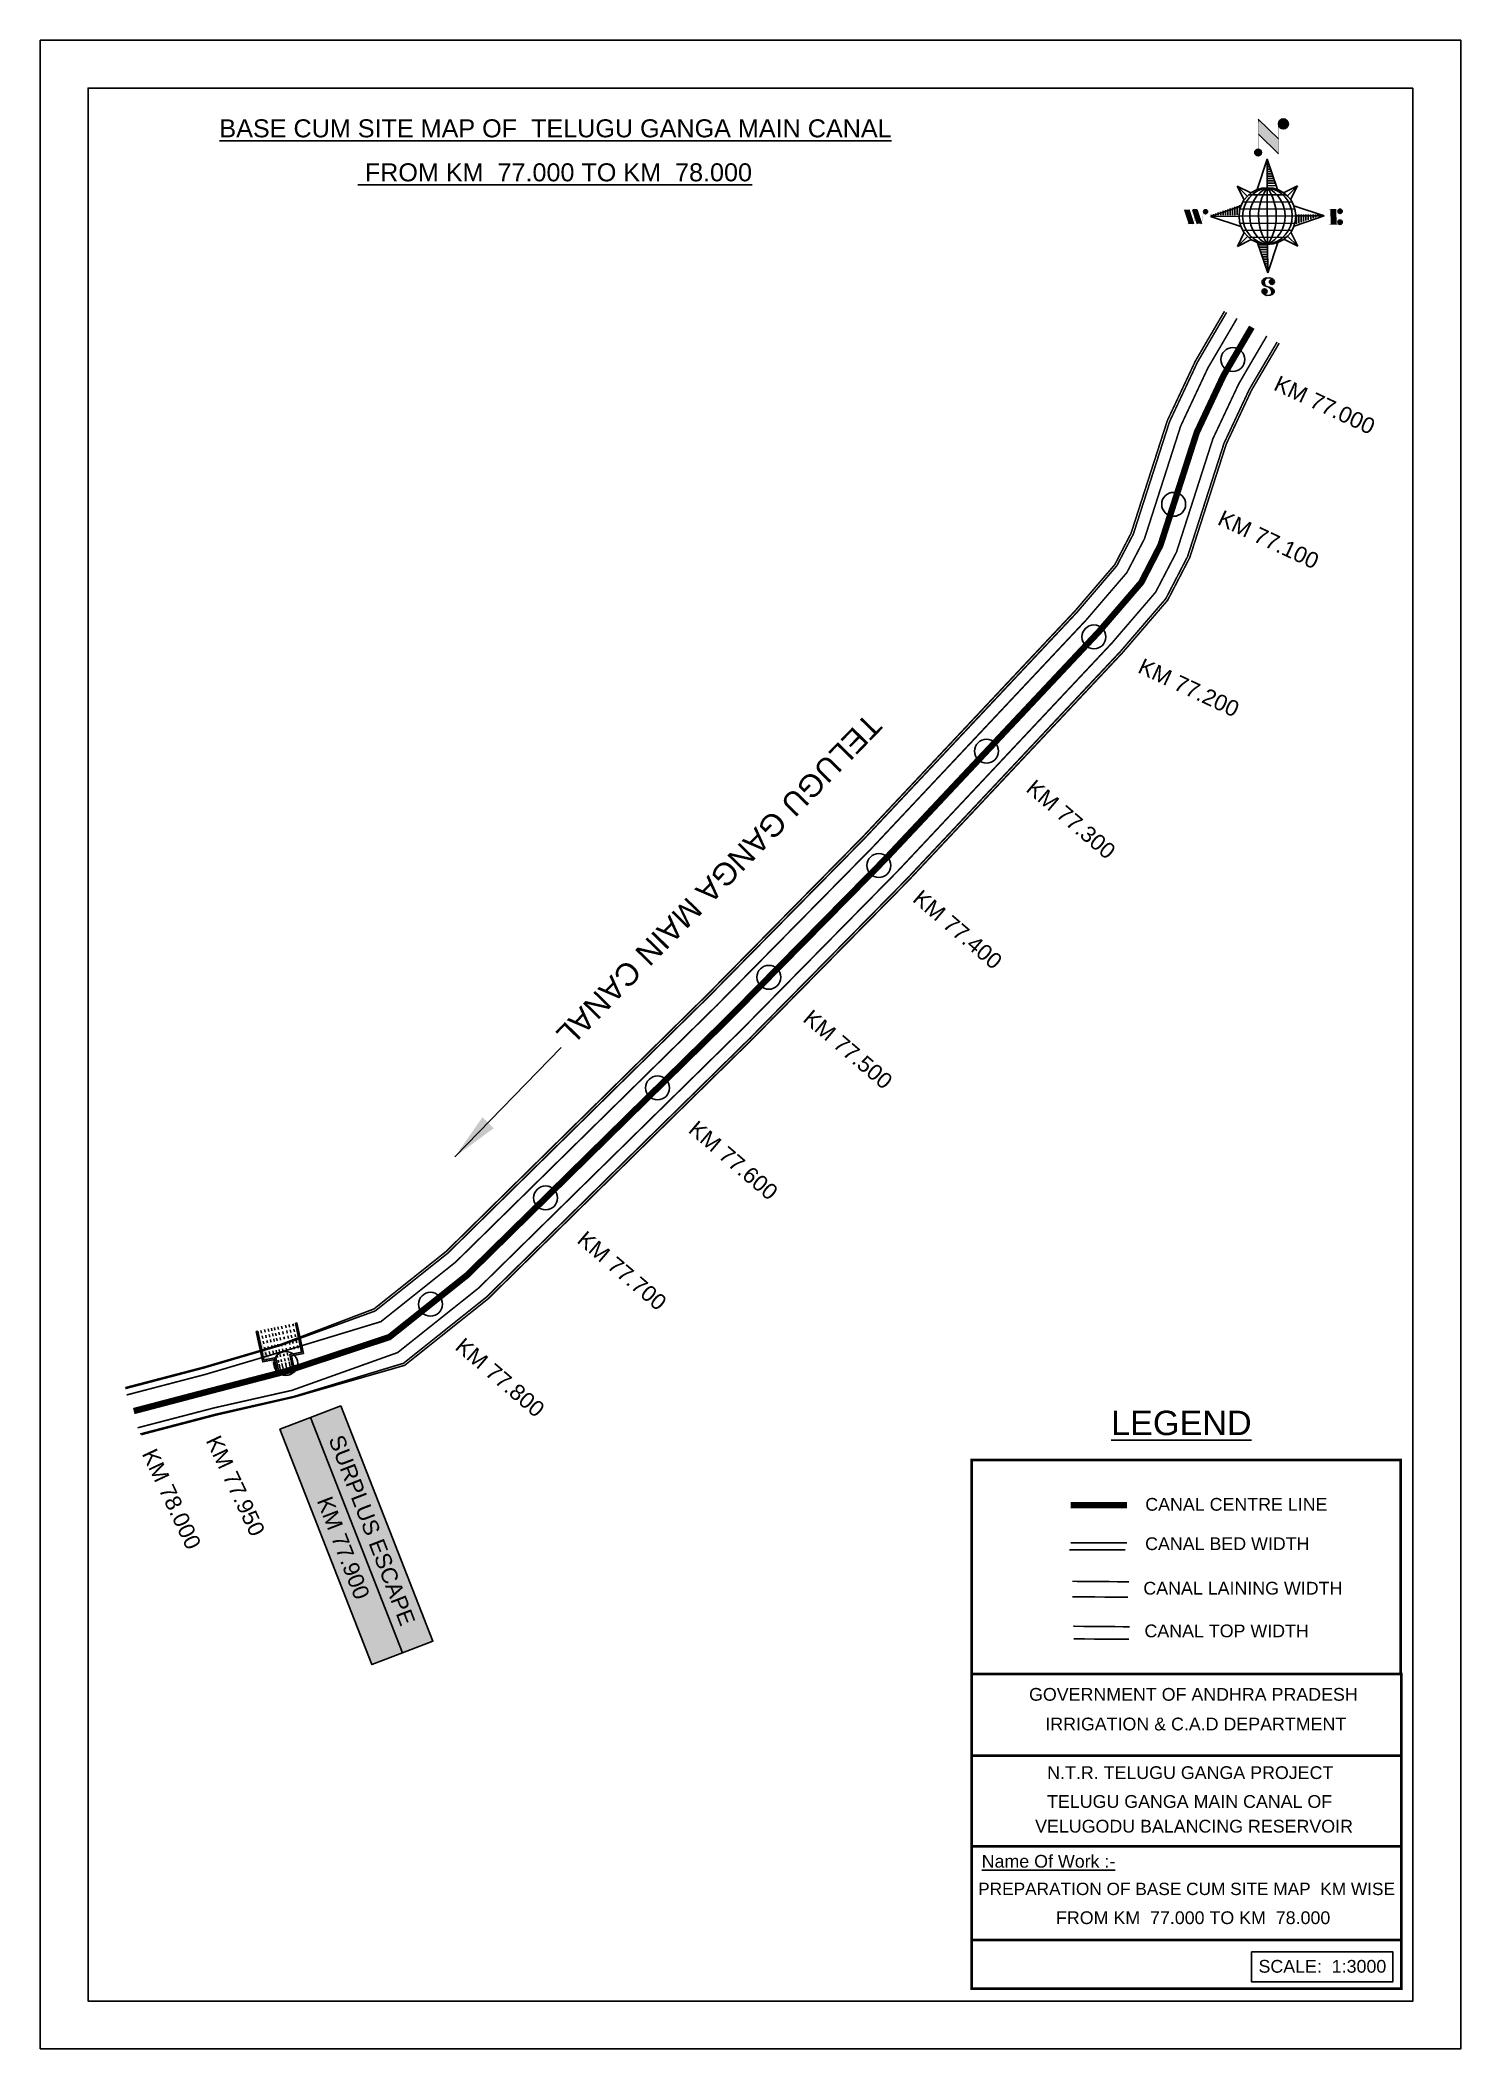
# Model space of a CAD drawing. Header units: inches. Extents: x 271678 to 272569, y 1668145 to 1669405.
import ezdxf

# ---------------------------------------------------------------- set-up
doc = ezdxf.new("R2010")
doc.units = ezdxf.units.IN
doc.header["$MEASUREMENT"] = 0
doc.header["$PDMODE"] = 32
doc.header["$PDSIZE"] = 15
for name, color, linetype in [('AQUADUCT', 1, 'Continuous'), ('bed with', 5, 'Continuous'), ('bord', 1, 'Continuous'), ('canal', 1, 'Continuous'), ('chainage', 7, 'Continuous'), ('FRAME 025', 7, 'Continuous'), ('lining', 4, 'Continuous'), ('Stu coo', 3, 'Continuous'), ('TEXT', 7, 'Continuous'), ('top of bund', 1, 'Continuous'), ('V', 6, 'Continuous'), ('ZSTU', 7, 'Continuous')]:
    doc.layers.add(name, color=color, linetype=linetype)
doc.styles.get("Standard").update_dxf_attribs({"font": 'arial.ttf'})
doc.dimstyles.get("Standard").update_dxf_attribs({"dimtxt": 0.18, "dimasz": 0.18, "dimexe": 0.18, "dimexo": 0.0625, "dimgap": 0.09, "dimtad": 0, "dimtih": 1, "dimtoh": 1, "dimdec": 4, "dimzin": 0, "dimdsep": 46, "dimtxsty": 'Standard', "dimcen": 0.09, "dimadec": 0, "dimazin": 0, "dimtfac": 1, "dimtdec": 4, "dimtofl": 0, "dimtmove": 0, "dimatfit": 3, "dimfxl": 1, "dimtolj": 1, "dimtzin": 0, "dimarcsym": 0})
pattern_1 = [(267.297113149, (-8720374.938, 50637915.138), (10.5367255337, -0.497431438), [])]
pattern_2 = [(357.297113149, (-8720374.938, 50637915.138), (0.497431438, 10.5367255337), [])]

# ---------------------------------------------------------------- blocks, each defined once
blk = doc.blocks.new('RGRGFG')
at = {"layer": 'V'}
h = blk.add_hatch(color=4, dxfattribs=at)
h.paths.add_polyline_path([(245045.3, 1724876.5), (245045.3, 1724857.9), (245052.9, 1724857.9), (245052.9, 1724847.7), (245061.8, 1724847.7), (245061.8, 1724857.9), (245069.4, 1724857.9), (245069.4, 1724876.5), (245070.4, 1724876.5), (245070.4, 1724856.9), (245062.8, 1724856.9), (245062.8, 1724846.7), (245051.9, 1724846.7), (245051.9, 1724856.9), (245044.3, 1724856.9), (245044.3, 1724876.5)])
h.paths.add_polyline_path([(245070.4, 1724876.5), (245070.4, 1724856.9)], flags=17)
h.paths.add_polyline_path([(245062.8, 1724856.9), (245062.8, 1724846.7)], flags=17)
h.paths.add_polyline_path([(245062.8, 1724856.9), (245070.4, 1724856.9)], flags=17)
edge = h.paths.add_edge_path(flags=17)
edge.add_line((245051.9, 1724846.7), (245062.8, 1724846.7))
edge.add_line((245051.9, 1724846.7), (245062.8, 1724846.7))
edge = h.paths.add_edge_path(flags=17)
edge.add_line((245044.3, 1724876.5), (245044.3, 1724856.9))
edge.add_line((245044.3, 1724856.9), (245051.9, 1724856.9))
edge.add_line((245051.9, 1724856.9), (245051.9, 1724846.7))
at = {"layer": 'V', "color": 4}
for points in [[(245044.3, 1724876.5), (245044.3, 1724856.9), (245051.9, 1724856.9), (245051.9, 1724846.7)], [(245044.3, 1724876.5), (245044.3, 1724856.9), (245051.9, 1724856.9), (245051.9, 1724846.7), (245062.8, 1724846.7), (245062.8, 1724856.9), (245070.4, 1724856.9), (245070.4, 1724876.5)], [(245044.3, 1724876.5), (245045.3, 1724876.5)], [(245045.3, 1724876.5), (245045.3, 1724857.9), (245052.9, 1724857.9), (245052.9, 1724847.7), (245061.8, 1724847.7), (245061.8, 1724857.9), (245069.4, 1724857.9), (245069.4, 1724876.5)], [(245047.3, 1724874.8), (245047.3, 1724876.5)], [(245047.3, 1724871.3), (245047.3, 1724873)], [(245047.3, 1724868), (245047.3, 1724869.6)], [(245047.3, 1724864.2), (245047.3, 1724865.8)], [(245049.6, 1724874.8), (245049.6, 1724876.5)], [(245049.6, 1724871.3), (245049.6, 1724873)], [(245049.6, 1724868), (245049.6, 1724869.6)], [(245049.6, 1724864.2), (245049.6, 1724865.8)], [(245051.9, 1724846.7), (245062.8, 1724846.7), (245062.8, 1724856.9), (245070.4, 1724856.9), (245070.4, 1724876.5)], [(245051.9, 1724874.8), (245051.9, 1724876.5)], [(245051.9, 1724871.3), (245051.9, 1724873)], [(245051.9, 1724868), (245051.9, 1724869.6)], [(245051.9, 1724864.2), (245051.9, 1724865.8)], [(245054, 1724874.8), (245054, 1724876.5)], [(245054, 1724871.3), (245054, 1724873)], [(245054, 1724868), (245054, 1724869.6)], [(245054, 1724864.2), (245054, 1724865.8)], [(245055.9, 1724874.8), (245055.9, 1724876.5)], [(245055.9, 1724871.3), (245055.9, 1724873)], [(245055.9, 1724868), (245055.9, 1724869.6)], [(245055.9, 1724864.2), (245055.9, 1724865.8)], [(245058.1, 1724874.8), (245058.1, 1724876.5)], [(245058.1, 1724871.3), (245058.1, 1724873)], [(245058.1, 1724868), (245058.1, 1724869.6)], [(245058.1, 1724864.2), (245058.1, 1724865.8)], [(245060.5, 1724874.8), (245060.5, 1724876.5)], [(245060.5, 1724871.3), (245060.5, 1724873)], [(245060.5, 1724868), (245060.5, 1724869.6)], [(245060.5, 1724864.2), (245060.5, 1724865.8)], [(245070.4, 1724876.5), (245070.4, 1724856.9), (245062.8, 1724856.9), (245062.8, 1724846.7)], [(245070.4, 1724876.5), (245070.4, 1724856.9), (245062.8, 1724856.9), (245062.8, 1724846.7)], [(245063.1, 1724874.8), (245063.1, 1724876.5)], [(245063.1, 1724871.3), (245063.1, 1724873)], [(245063.1, 1724868), (245063.1, 1724869.6)], [(245063.1, 1724864.2), (245063.1, 1724865.8)], [(245065.3, 1724874.8), (245065.3, 1724876.5)], [(245065.3, 1724871.3), (245065.3, 1724873)], [(245065.3, 1724868), (245065.3, 1724869.6)], [(245065.3, 1724864.2), (245065.3, 1724865.8)], [(245067.7, 1724874.8), (245067.7, 1724876.5)], [(245067.7, 1724871.3), (245067.7, 1724873)], [(245067.7, 1724868), (245067.7, 1724869.6)], [(245067.7, 1724864.2), (245067.7, 1724865.8)], [(245069.4, 1724876.5), (245070.4, 1724876.5)], [(245047.3, 1724860.7), (245047.3, 1724862.4)], [(245049.6, 1724860.7), (245049.6, 1724862.4)], [(245051.9, 1724860.7), (245051.9, 1724862.4)], [(245054, 1724860.7), (245054, 1724862.4)], [(245054, 1724857.7), (245054, 1724859.3)], [(245054, 1724854.5), (245054, 1724856.1)], [(245054, 1724848.3), (245054, 1724853.5)], [(245055.9, 1724860.7), (245055.9, 1724862.4)], [(245055.9, 1724857.7), (245055.9, 1724859.3)], [(245055.9, 1724854.5), (245055.9, 1724856.1)], [(245055.9, 1724848.3), (245055.9, 1724853.5)], [(245058.1, 1724860.7), (245058.1, 1724862.4)], [(245058.1, 1724857.7), (245058.1, 1724859.3)], [(245058.1, 1724854.5), (245058.1, 1724856.1)], [(245058.1, 1724848.3), (245058.1, 1724853.5)], [(245060.5, 1724860.7), (245060.5, 1724862.4)], [(245060.5, 1724857.7), (245060.5, 1724859.3)], [(245060.5, 1724854.5), (245060.5, 1724856.1)], [(245060.5, 1724848.3), (245060.5, 1724853.5)], [(245063.1, 1724860.7), (245063.1, 1724862.4)], [(245065.3, 1724860.7), (245065.3, 1724862.4)], [(245067.7, 1724860.7), (245067.7, 1724862.4)]]:
    blk.add_lwpolyline(points, dxfattribs=at)
blk = doc.blocks.new('*X7')
at = {"color": 0, "linetype": 'Continuous'}
for p, q in [((6321.6, 240.5), (6322.3, 241.2)), ((6321.6, 240.3), (6322.3, 241)), ((6321.6, 240.1), (6322.3, 240.8)), ((6321.6, 239.9), (6322.4, 240.7)), ((6321.6, 239.8), (6322.4, 240.6)), ((6321.6, 239.6), (6322.5, 240.5)), ((6321.6, 239.4), (6322.5, 240.3)), ((6321.6, 239.2), (6322.6, 240.2)), ((6321.7, 239.1), (6322.6, 240.1)), ((6321.8, 240.8), (6322.4, 241.4)), ((6321.8, 239), (6322.7, 240)), ((6321.8, 239), (6322.8, 239.9)), ((6321.9, 238.9), (6322.9, 239.8)), ((6322, 238.8), (6323, 239.7)), ((6322.1, 241.3), (6322.4, 241.6)), ((6322.1, 238.7), (6323.1, 239.6)), ((6322.2, 238.6), (6323.1, 239.6)), ((6322.3, 238.5), (6323.2, 239.5)), ((6322.4, 238.5), (6323.3, 239.4)), ((6322.5, 238.4), (6323.4, 239.3)), ((6322.7, 238.4), (6323.6, 239.3)), ((6322.8, 238.3), (6323.7, 239.2)), ((6322.9, 238.3), (6323.8, 239.1)), ((6323.1, 238.2), (6323.9, 239.1)), ((6323.2, 238.2), (6324, 239)), ((6323.3, 238.2), (6324.2, 239)), ((6323.5, 238.1), (6324.3, 238.9)), ((6323.7, 238.1), (6324.4, 238.9)), ((6323.8, 238.1), (6324.6, 238.8)), ((6324.1, 238.2), (6324.7, 238.8)), ((6324.3, 238.3), (6324.9, 238.8)), ((6324.6, 238.3), (6325.1, 238.8)), ((6324.8, 238.4), (6325.2, 238.8)), ((6325.1, 238.5), (6325.4, 238.8)), ((6325.4, 238.6), (6325.6, 238.8))]:
    blk.add_line(p, q, dxfattribs=at)
blk = doc.blocks.new('*X6')
at = {"color": 0, "linetype": 'Continuous'}
for p, q in [((6324.4, 240.3), (6324.5, 240.4)), ((6324.6, 240.3), (6324.8, 240.5)), ((6324.7, 240.2), (6325, 240.5)), ((6324.8, 240.2), (6325.2, 240.6)), ((6325, 240.1), (6325.5, 240.6)), ((6325.1, 240.1), (6325.6, 240.6)), ((6325.2, 240), (6325.8, 240.6)), ((6325.3, 240), (6326, 240.6)), ((6325.4, 239.9), (6326.1, 240.6)), ((6325.5, 239.8), (6326.2, 240.5)), ((6325.6, 239.8), (6326.3, 240.5)), ((6325.7, 239.7), (6326.5, 240.4)), ((6325.9, 239.6), (6326.6, 240.3)), ((6326, 239.5), (6326.7, 240.3)), ((6326, 239.4), (6326.8, 240.2)), ((6326.1, 239.3), (6327, 240.2)), ((6326.2, 239.3), (6327.1, 240.1)), ((6326.3, 239.2), (6327.1, 240)), ((6326.4, 239.1), (6327.2, 239.9)), ((6326.5, 239), (6327.3, 239.8)), ((6326.5, 238.9), (6327.4, 239.7)), ((6326.6, 238.8), (6327.5, 239.6)), ((6326.7, 238.7), (6327.5, 239.5)), ((6326.8, 238.6), (6327.6, 239.4)), ((6326.8, 238.5), (6327.7, 239.3)), ((6326.8, 236.5), (6327.4, 237)), ((6326.9, 238.3), (6327.8, 239.2)), ((6326.9, 238.2), (6327.9, 239.1)), ((6326.9, 236.8), (6327.6, 237.4)), ((6327, 238.1), (6327.8, 239)), ((6327, 237.9), (6327.8, 238.8)), ((6327, 237.8), (6327.8, 238.6)), ((6327, 237.6), (6327.8, 238.4)), ((6327, 237.4), (6327.8, 238.2)), ((6327, 237.3), (6327.8, 238)), ((6327, 237.1), (6327.8, 237.9))]:
    blk.add_line(p, q, dxfattribs=at)
blk = doc.blocks.new('H')
at = {"layer": 'bord', "extrusion": (0.000427885, 0.004792, 0.999988)}
h = blk.add_hatch(dxfattribs=at)
h.set_pattern_fill('LINE', color=8, scale=84.387686, angle=-2.70289, style=0)
h.set_pattern_definition(pattern_2)
h.paths.add_polyline_path([(-492.5, 785.6, -0.090992), (-448, 775.2), (-486.5, 912)])
h = blk.add_hatch(dxfattribs=at)
h.set_pattern_fill('LINE', color=8, scale=84.387686, angle=-92.70289, style=0)
h.set_pattern_definition(pattern_1)
h.paths.add_polyline_path([(-624.9, 665.1, -0.090992), (-614.5, 709.6), (-751.3, 671.1)])
h = blk.add_hatch(dxfattribs=at)
h.set_pattern_fill('LINE', color=8, scale=84.387686, angle=-92.70289, style=0)
h.set_pattern_definition(pattern_1)
h.paths.add_polyline_path([(-245.6, 647.2), (-372, 653.2, -0.090992), (-382.4, 608.7)])
h = blk.add_hatch(dxfattribs=at)
h.set_pattern_fill('LINE', color=8, scale=84.387686, angle=-2.70289, style=0)
h.set_pattern_definition(pattern_2)
h.paths.add_polyline_path([(-504.4, 532.7, -0.090992), (-548.9, 543.1), (-510.4, 406.3)])
for p, q in [((-516.2, 1087.1, -1217.1), (-431.5, 994, -1216.7)), ((-519.4, 1020.4, -1216.8), (-434.7, 927.3, -1216.4)), ((-538.3, 773.7, -1215.6), (-487, 906.2, -1216.3)), ((-487, 906.2, -1216.3), (-493, 779.8, -1215.7)), ((-487, 906.2, -1216.3), (-448.5, 769.4, -1215.7)), ((-626.7, 793.8, -1215.7), (-566.8, 760.2, -1215.6)), ((-626.7, 793.8, -1215.7), (-584.1, 747, -1215.5)), ((-598.9, 731, -1215.4), (-626.7, 793.8, -1215.7)), ((-421.3, 753.3, -1215.6), (-358.5, 781.1, -1215.7)), ((-358.5, 781.1, -1215.7), (-405.3, 738.5, -1215.5)), ((-358.5, 781.1, -1215.7), (-392.1, 721.2, -1215.4)), ((-864.7, 700.9, -1215.1), (-846.9, 637.7, -1214.9)), ((-846.9, 700.1, -1215.1), (-829.1, 636.9, -1214.9)), ((-829.1, 699.2, -1215.2), (-811.3, 636, -1214.9)), ((-829.1, 699.2, -1215.2), (-811.3, 698.4, -1215.2)), ((-811.3, 698.4, -1215.2), (-793.5, 635.2, -1214.9)), ((-751.8, 665.3, -1215), (-615, 703.8, -1215.3)), ((-751.8, 665.3, -1215), (-625.4, 659.3, -1215)), ((-619.3, 614, -1214.8), (-751.8, 665.3, -1215)), ((-246.1, 641.4, -1215.1), (-382.9, 602.9, -1214.9)), ((-378.6, 692.6, -1215.3), (-246.1, 641.4, -1215.1)), ((-372.5, 647.4, -1215.1), (-246.1, 641.4, -1215.1)), ((-213.5, 669.3, -1215.3), (-216.7, 600.8, -1214.9)), ((-197.2, 599.9, -1214.9), (-193.9, 668.4, -1215.3)), ((-639.4, 525.6, -1214.4), (-605.8, 585.5, -1214.7)), ((-639.4, 525.6, -1214.4), (-592.6, 568.1, -1214.6)), ((-576.6, 553.3, -1214.6), (-639.4, 525.6, -1214.4)), ((-510.9, 400.5, -1213.9), (-549.4, 537.2, -1214.5)), ((-371.2, 512.9, -1214.5), (-431.1, 546.5, -1214.6)), ((-371.2, 512.9, -1214.5), (-413.8, 559.7, -1214.7)), ((-399, 575.7, -1214.7), (-371.2, 512.9, -1214.5)), ((-459.6, 533, -1214.5), (-510.9, 400.5, -1213.9)), ((-504.9, 526.9, -1214.5), (-510.9, 400.5, -1213.9))]:
    blk.add_line(p, q, dxfattribs=at)
at = {"layer": 'bord', "color": 8, "linetype": 'ByBlock', "extrusion": (0.000427885, 0.004792, 0.999988)}
for p, q in [((-386.5, 711.4, -1215.4), (-605.5, 721.7, -1215.4)), ((-410.8, 744.2, -1215.5), (-578.1, 752.1, -1215.5)), ((-493, 779.8, -1215.7), (-504.9, 526.9, -1214.5)), ((-372.5, 647.4, -1215.1), (-625.4, 659.3, -1215)), ((-378, 615.9, -1214.9), (-622.9, 627.5, -1214.9)), ((-375, 679.2, -1215.3), (-619.9, 690.7, -1215.2)), ((-392.4, 584.9, -1214.8), (-611.4, 595.3, -1214.7)), ((-419.8, 554.6, -1214.6), (-587.1, 562.5, -1214.6))]:
    blk.add_line(p, q, dxfattribs=at)
at = {"layer": 'bord', "extrusion": (0.000427885, 0.004792, 0.999988), "elevation": -1212.1}
for points, const_width in [([(-522, 959.6), (-515.7, 1092.9)], 1.61), ([(-434.2, 933.1), (-427.9, 1066.5)], 1.61), ([(-870.1, 707), (-846.4, 705.9)], 0.642), ([(-828.6, 642.7), (-855.2, 643.9)], 0.642), ([(-828.6, 642.7), (-821, 678)], 0.642), ([(-810.8, 641.8), (-784.1, 640.6)], 0.642), ([(-793, 641), (-781.6, 693.9)], 0.642), ([(-222.7, 675.6), (-173.8, 673.3)], 0.706), ([(-194.8, 644.8), (-185, 644.4)], 0.706), ([(-177.1, 604.8), (-226, 607.1)], 0.706)]:
    blk.add_lwpolyline(points, dxfattribs=dict(at, const_width=const_width))
for points, const_width in [([(-413.7, 1073.1, 1), (-397.6, 1057.7, 1)], 22.3), ([(-530.3, 949.5, 1), (-519.6, 939.3, 1)], 14.8), ([(-775.9, 696.6, 1), (-769.5, 690.4, 1)], 8.9), ([(-177.8, 666.9, 1), (-170.8, 660.1, 1)], 9.79), ([(-180.1, 618, 1), (-173.1, 611.2, 1)], 9.79), ([(-489.8, 361.7, 1), (-498.1, 369.1, 1)], 11.1), ([(-525.2, 321.6, 1), (-533.4, 328.9, 1)], 11.1)]:
    blk.add_lwpolyline(points, format="xyb", close=True, dxfattribs=dict(at, const_width=const_width))
for points in [[(-537, 317.4), (-530.7, 310.5), (-519.8, 306.8), (-504.9, 306.9), (-493.9, 310), (-486.3, 317.7), (-486.5, 325.8), (-490.6, 333.3), (-493.5, 336.2), (-502.8, 340.9), (-522.5, 347.3), (-530.4, 351.6), (-533.7, 354.6), (-537.4, 362.6), (-537, 373.4), (-530, 380.7), (-520, 384.1), (-503.5, 384.2), (-492.5, 379.9), (-487.1, 373.3)], [(-522.5, 347.6), (-526.2, 353.8), (-527.8, 360.6), (-527.9, 370.6), (-525.9, 375.5), (-521.3, 381.2), (-514.5, 384.4)], [(-504.9, 306.9), (-499, 312.4), (-497, 319.4), (-497.5, 326.5), (-501.2, 335.4), (-509.2, 343.2)]]:
    blk.add_lwpolyline(points, dxfattribs=at)
at = {"layer": 'bord', "extrusion": (0.000427885, 0.004792, 0.999988)}
for centre, radius in [((-405.6, 1065.4, -1212.1), 22.3), ((-525, 944.4, -1212.1), 14.8), ((-498.4, 659.1, -1212.1), 126.6), ((-772.7, 693.5, -1212.1), 8.9), ((-174.3, 663.5, -1212.1), 9.79), ((-176.6, 614.6, -1212.1), 9.79), ((-494, 365.4, -1212.1), 11.1), ((-529.3, 325.2, -1212.1), 11.1)]:
    blk.add_circle(centre, radius, dxfattribs=at)
at = {"layer": 'bord', "color": 8, "linetype": 'ByBlock', "extrusion": (0.000427885, 0.004792, 0.999988)}
for centre, radius, start, end in [((-481.5, 658.3, -1212.1), 127.7, 94.92536, 259.66906), ((-436.8, 656.2, -1212.1), 140.8, 113.28644, 241.30798), ((-315.9, 650.5, -1212.1), 222.3, 142.58916, 212.00526), ((-560.1, 662.1, -1212.1), 140.8, 293.28644, 61.30798), ((-681, 667.8, -1212.1), 222.3, 322.58916, 32.00526), ((-515.4, 659.9, -1212.1), 127.7, 274.92536, 79.66906)]:
    blk.add_arc(centre, radius, start, end, dxfattribs=at)
at = {"layer": 'bord', "extrusion": (0.000427885, 0.004792, 0.999988)}
for points in [[(-515.7, 1092.9, -1212.1), (-431, 999.8, -1212.1), (-518.9, 1026.2, -1212.1), (-434.2, 933.1, -1212.1)], [(-864.1, 706.7, -1212.1), (-846.4, 705.9, -1212.1), (-846.3, 643.5, -1212.1), (-828.6, 642.7, -1212.1)], [(-828.6, 705, -1212.1), (-810.8, 704.2, -1212.1), (-810.8, 641.8, -1212.1), (-793, 641, -1212.1)], [(-193.4, 674.2, -1212.1), (-196.6, 605.7, -1212.1), (-213, 675.1, -1212.1), (-216.2, 606.7, -1212.1)]]:
    blk.add_solid(points, dxfattribs=at)
at = {"layer": 'bord', "extrusion": (0.000427885, 0.004792, 0.999988), "xscale": 7.977342409717546, "yscale": 7.977342408231451, "zscale": 7.977342408476333, "rotation": 138.0840426661453}
for name, p in [('*X6', (38300.5, -31929.4, -1212.1)), ('*X7', (38314.4, -31950.9, -1212.1))]:
    blk.add_blockref(name, p, dxfattribs=at)

msp = doc.modelspace()

# ---------------------------------------------------------------- hatches: boundary and pattern name
at = {"layer": 'ZSTU'}
h = msp.add_hatch(color=135, dxfattribs=at)
h.set_gradient(color1=(141, 177, 78), color2=(107, 135, 59), one_color=1, tint=0.38, name='CYLINDER')
h.paths.add_polyline_path([(271904.8, 1668393.5), (271923.9, 1668400.9), (271866.2, 1668548.5), (271847.1, 1668541.1)])
h.paths.add_polyline_path([(271854.8, 1668529.1), (271902.2, 1668406.2), (271916.7, 1668411.8), (271869.3, 1668534.7)], flags=24)
h = msp.add_hatch(color=252, dxfattribs=at)
h.set_gradient(color1=(167, 88, 159), color2=(127, 67, 121), one_color=1, tint=0.38, name='CYLINDER')
h.paths.add_polyline_path([(271885.7, 1668386.2), (271904.8, 1668393.5), (271847.1, 1668541.1), (271828, 1668533.8)])
h.paths.add_polyline_path([(271847.5, 1668490.5), (271873.7, 1668422.7), (271888, 1668428.2), (271861.8, 1668496)], flags=24)

# ---------------------------------------------------------------- linework, layer by layer
at = {"linetype": 'ByBlock'}
for points in [[(271677.6, 1668145.1), (271677.6, 1669405.1), (272568.6, 1669405.1), (272568.6, 1668145.1)], [(272538.6, 1669375.1), (272538.6, 1668175.1), (271707.6, 1668175.1), (271707.6, 1669375.1)]]:
    msp.add_lwpolyline(points, close=True, dxfattribs=at)
for p in [(272425.6, 1669204.8), (272388.5, 1669114), (272338.5, 1669030.8), (272271.1, 1668959.1), (272203.6, 1668887.4), (272134.6, 1668817.3), (272064.8, 1668747.9), (271994.6, 1668678.9), (271922.4, 1668612.2)]:
    msp.add_point(p)
at = {"color": 2}
msp.add_point((271831.6, 1668575.1), dxfattribs=at)
at = {"layer": 'bed with', "const_width": 1}
for points in [[(272428.2, 1669230.6), (272416.3, 1669210.3)], [(272416.3, 1669210.3), (272410, 1669199.6), (272392.9, 1669163.1), (272370.2, 1669092.4), (272359.1, 1669071.1), (272333.6, 1669041.4), (272200.2, 1668899.4), (272102.2, 1668799.9), (271938.2, 1668638.7), (271891.3, 1668601.3), (271829.1, 1668582.4)], [(272446.9, 1669219.6), (272434.8, 1669199)], [(272434.8, 1669199), (272429.3, 1669189.5), (272413.1, 1669155.1), (272390.3, 1669084.1), (272377.2, 1669058.9), (272349.7, 1669026.9), (272215.8, 1668884.3), (272117.6, 1668784.5), (271952.6, 1668622.4), (271901.8, 1668581.9), (271835.5, 1668558.2)], [(271829.1, 1668582.4), (271781.2, 1668568.2)], [(271781.2, 1668568.2), (271731.8, 1668555.3)], [(271835.5, 1668558.2), (271786.7, 1668547.2)], [(271786.7, 1668547.2), (271738.7, 1668534.7)], [(272358.2, 1668458.1), (272356.1, 1668458.1), (272323.3, 1668458.1), (272323.1, 1668458.1)], [(272359.3, 1668462.5), (272356.2, 1668462.5), (272324, 1668462.5)]]:
    msp.add_lwpolyline(points, dxfattribs=at)
at = {"layer": 'canal', "color": 6, "const_width": 4}
for points in [[(272359.2, 1668486.1), (272356.6, 1668486.1), (272324, 1668486.1)], [(272324, 1668486.1), (272359.2, 1668486.1)]]:
    msp.add_lwpolyline(points, dxfattribs=at)
at = {"layer": 'FRAME 025', "lineweight": -3, "const_width": 1.64}
for points in [[(272261.8, 1668514.5), (272530.9, 1668514.5), (272530.9, 1668380.3), (272261.8, 1668380.3)], [(272261.8, 1668380.3), (272531.3, 1668380.3), (272531.3, 1668182.8), (272261.8, 1668182.8)]]:
    msp.add_lwpolyline(points, close=True, dxfattribs=at)
for points in [[(272261.8, 1668329), (272531.3, 1668329)], [(272261.8, 1668272.2), (272531.3, 1668272.2)], [(272261.8, 1668213.5), (272531.3, 1668213.5)]]:
    msp.add_lwpolyline(points, dxfattribs=at)
at = {"layer": 'lining', "const_width": 1}
for points in [[(272421.7, 1669234.4), (272409.8, 1669214.1)], [(272409.8, 1669214.1), (272403.4, 1669203.1), (272385.9, 1669165.8), (272363.2, 1669095.3), (272352.8, 1669075.4), (272328, 1669046.4), (272194.8, 1668904.6), (272096.9, 1668805.2), (271933.3, 1668644.3), (271887.7, 1668608), (271828.1, 1668586.3)], [(272453.4, 1669215.8), (272441.1, 1669194.9)], [(272441.1, 1669194.9), (272435.9, 1669186), (272420.1, 1669152.3), (272397.2, 1669081.2), (272383.5, 1669054.7), (272355.3, 1669021.9), (272221.2, 1668879.1), (272122.9, 1668779.2), (271957.6, 1668616.8), (271905.5, 1668575.2), (271836.5, 1668554.3)], [(271828.1, 1668586.3), (271780.1, 1668572.2)], [(271780.1, 1668572.2), (271731, 1668559.3)], [(271787.7, 1668543.2), (271740.3, 1668530.8)], [(271836.5, 1668554.3), (271787.7, 1668543.2)], [(272325, 1668438.4), (272349.7, 1668438.2), (272360.4, 1668438.1)], [(272325, 1668428.7), (272351.8, 1668428.5), (272359.9, 1668428.4)]]:
    msp.add_lwpolyline(points, dxfattribs=at)
at = {"layer": 'top of bund', "const_width": 1}
for points in [[(272420.4, 1669235.1), (272408.6, 1669215)], [(272408.6, 1669215), (272402.1, 1669203.8), (272384.5, 1669166.4), (272361.8, 1669095.9), (272351.6, 1669076.2), (272326.9, 1669047.4), (272193.7, 1668905.6), (272095.9, 1668806.3), (271932.3, 1668645.4), (271887, 1668609.3), (271828, 1668586.8)], [(272454.7, 1669215.1), (272442.4, 1669194.2)], [(272442.4, 1669194.2), (272437.2, 1669185.3), (272421.5, 1669151.8), (272398.6, 1669080.6), (272384.7, 1669053.8), (272356.4, 1669020.9), (272222.3, 1668878.1), (272123.9, 1668778.2), (271958.6, 1668615.7), (271906.2, 1668573.9), (271836.6, 1668553.9)], [(271828, 1668586.8), (271780, 1668572.7)], [(271780, 1668572.7), (271731, 1668559.9)], [(271787.9, 1668542.7), (271741, 1668530.4)], [(271836.6, 1668553.9), (271787.9, 1668542.7)], [(272325.6, 1668410.2), (272350.1, 1668410), (272361, 1668409.9)], [(272360.5, 1668402.1), (272352.6, 1668402.1), (272325.7, 1668402.3)]]:
    msp.add_lwpolyline(points, dxfattribs=at)
at = {"layer": 'V', "color": 1, "const_width": 4}
for points in [[(272437.5, 1669225.1), (272425.5, 1669204.6)], [(272425.5, 1669204.6), (272419.7, 1669194.6), (272403, 1669159.1), (272380.2, 1669088.3), (272368.2, 1669065), (272341.6, 1669034.1), (272208, 1668891.8), (272109.9, 1668792.2), (271945.4, 1668630.5), (271896.6, 1668591.6), (271832.3, 1668570.3)], [(271832.3, 1668570.3), (271783.9, 1668557.7)], [(271783.9, 1668557.7), (271736.3, 1668545.2)]]:
    msp.add_lwpolyline(points, dxfattribs=at)
at = {"layer": 'V', "color": 0}
msp.add_lwpolyline([(272437.3, 1668205.9), (272526, 1668205.9), (272526, 1668187.2), (272437.3, 1668187.2)], close=True, dxfattribs=at)
at = {"layer": 'ZSTU', "color": 135}
msp.add_lwpolyline([(271866.2, 1668548.5), (271923.9, 1668400.9), (271904.8, 1668393.5), (271847.1, 1668541.1)], close=True, dxfattribs=at)
at = {"layer": 'ZSTU', "color": 252}
msp.add_lwpolyline([(271847.1, 1668541.1), (271904.8, 1668393.5), (271885.7, 1668386.2), (271828, 1668533.8)], close=True, dxfattribs=at)

# ---------------------------------------------------------------- block references
at = {"layer": 'AQUADUCT', "color": 1, "xscale": 0.1408039184319789, "yscale": 0.1408039187081158, "zscale": 0.1408039184379445, "rotation": 3.078330572322649}
msp.add_blockref('H', (272522.4, 1669206.7, 170.9), dxfattribs=at)
at = {"layer": 'V', "color": 4, "rotation": 11.97405006868057}
msp.add_blockref('RGRGFG', (389958.4, -69589.9), dxfattribs=at)

# ---------------------------------------------------------------- texts
at = {"layer": 'chainage', "color": 0}
for s, rotation, p in [('KM 77.000', 334.906, (272450.5, 1669186.1)), ('KM 77.100', 334.906, (272415.3, 1669101.7)), ('KM 77.200', 334.906, (272365.3, 1669008.8)), ('KM 77.300', 319.5468, (272295.2, 1668934.5)), ('KM 77.400', 319.5468, (272224.1, 1668865.4)), ('KM 77.500', 319.5468, (272155.3, 1668790.2)), ('KM 77.600', 319.5468, (272083.4, 1668720.6)), ('KM 77.700', 319.5468, (272013.6, 1668651.4)), ('KM 77.800', 319.5468, (271937.1, 1668584.4)), ('KM 78.000', 295.1372, (271741.2, 1668518.5))]:
    msp.add_text(s, height=10, rotation=rotation, dxfattribs=at).set_placement(p)
at = {"layer": 'chainage', "color": 1}
msp.add_text('TELUGU GANGA MAIN CANAL', height=14.042, rotation=225.7272, dxfattribs=at).set_placement((272196.5, 1668983.9))
at = {"layer": 'chainage', "color": 0}
for s, height, p in [('%%ULEGEND', 15.34, (272349.3, 1668530.1)), ('CANAL CENTRE LINE', 8, (272370.7, 1668482.7)), ('CANAL BED WIDTH', 8, (272370.6, 1668458)), ('CANAL LAINING WIDTH', 8, (272369.5, 1668430.1)), ('CANAL TOP WIDTH', 8, (272370.2, 1668403.3)), ('GOVERNMENT OF ANDHRA PRADESH ', 8, (272297.8, 1668363.5)), ('IRRIGATION & C.A.D DEPARTMENT', 8, (272308, 1668344.9)), ('N.T.R. TELUGU GANGA PROJECT', 8, (272309.2, 1668314.4)), ('TELUGU GANGA MAIN CANAL OF', 8, (272309.1, 1668296.3)), (' VELUGODU BALANCING RESERVOIR', 8, (272298.5, 1668280.8)), ('%%UName Of Work :-', 8, (272268.1, 1668258.8)), ('PREPARATION OF BASE CUM SITE MAP  KM WISE', 7.743, (272265.9, 1668241.6)), (' FROM KM  77.000 TO KM  78.000', 8, (272311.6, 1668223.4)), ('SCALE:  1:3000', 8, (272441.7, 1668192.9))]:
    msp.add_text(s, height=height, dxfattribs=at).set_placement(p)
at = {"layer": 'chainage', "color": 6}
msp.add_text('KM 77.950', height=10, rotation=295.1372, dxfattribs=at).set_placement((271781.3, 1668526.8))
at = {"layer": 'Stu coo', "color": 6}
for s, p in [('SURPLUS ESCAPE', (271858.3, 1668527.7)), ('KM 77.900', (271851, 1668489.1))]:
    msp.add_text(s, height=10, rotation=291.0785, dxfattribs=at).set_placement(p)
at = {"layer": 'TEXT', "color": 0}
for s, p in [('%%UBASE CUM SITE MAP OF  TELUGU GANGA MAIN CANAL', (271790, 1669344.2)), ('%%U FROM KM  77.000 TO KM  78.000', (271876.8, 1669316.6))]:
    msp.add_text(s, height=11.294, dxfattribs=at).set_placement(p)

# ---------------------------------------------------------------- leaders
at = {"layer": 'chainage', "color": 1}
msp.add_leader([(271937.6, 1668704.6), (272004.4, 1668773.2)], dimstyle='Standard', override={"dimasz": 30, "dimgap": 0.09, "dimtad": 0}, dxfattribs=at)

doc.saveas('drawing.dxf')
